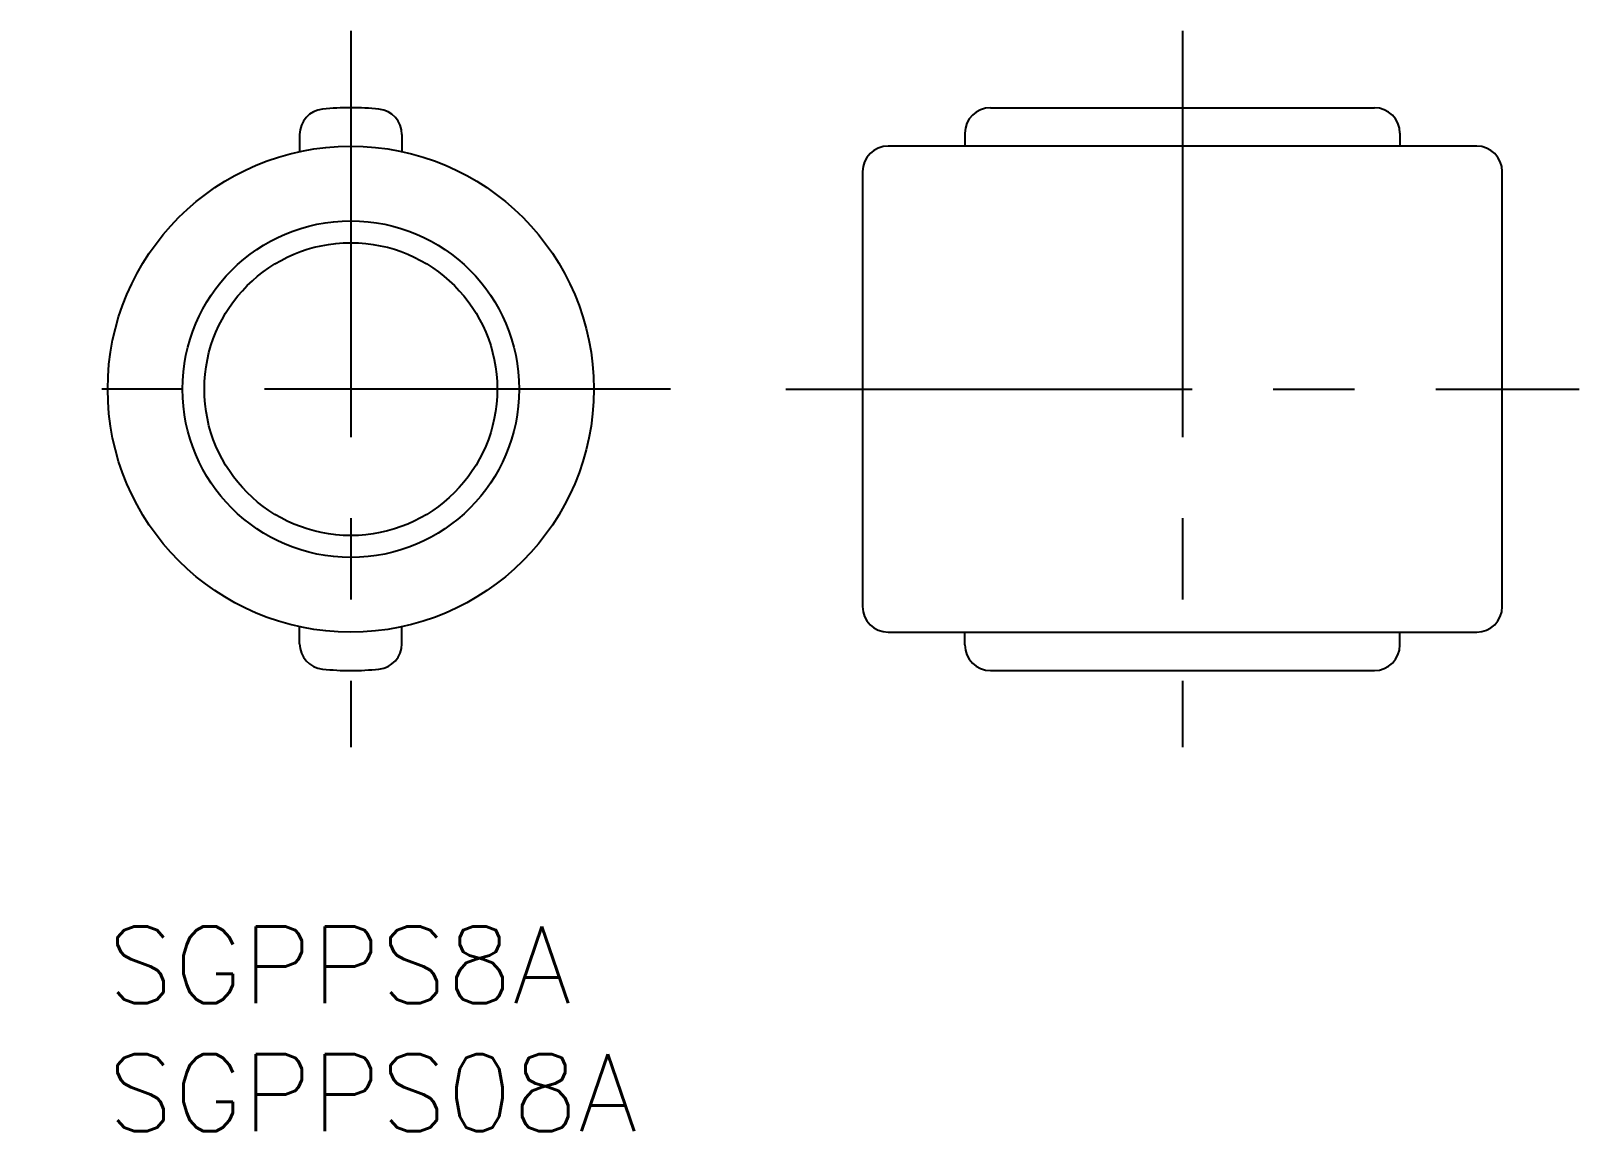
# Model space of a CAD drawing. Extents: x -3 to 57.5, y -8 to 35.
import ezdxf

# ---------------------------------------------------------------- set-up
doc = ezdxf.new("R2010")
doc.units = 0
doc.header["$LTSCALE"] = 0.5
doc.linetypes.add('CENTER', pattern=[50.8, 31.75, -6.35, 6.35, -6.35])
for name, color, linetype in [('MSM_CENTER', 1, 'CENTER'), ('MSM_CONTINUOUS', 7, 'CONTINUOUS'), ('MSM_NARROW', 5, 'CONTINUOUS'), ('MSM_PART_NUMBER', 7, 'CONTINUOUS')]:
    doc.layers.add(name, color=color, linetype=linetype)
doc.styles.get("Standard").update_dxf_attribs({"font": 'txt.shx', "height": 3, "bigfont": 'bigfont.shx'})

# ---------------------------------------------------------------- blocks, each defined once
blk = doc.blocks.new('*U4')
at = {"layer": 'MSM_PART_NUMBER'}
blk.add_text('SGPPS8A', height=3, dxfattribs=at).set_placement((0, -3))
blk = doc.blocks.new('*U5')
at = {"layer": 'MSM_PART_NUMBER'}
blk.add_text('SGPPS08A', height=3, dxfattribs=at).set_placement((0, -8))

msp = doc.modelspace()

# ---------------------------------------------------------------- linework, layer by layer
at = {"layer": 'MSM_CENTER'}
for p, q in [((9.5, 35), (9.5, 7)), ((42, 35), (42, 7)), ((22, 21), (-3, 21)), ((26.5, 21), (57.5, 21))]:
    msp.add_line(p, q, dxfattribs=at)
at = {"layer": 'MSM_CONTINUOUS'}
for p, q in [((34.5, 32), (49.5, 32)), ((7.5, 30.95), (7.5, 30.287)), ((11.5, 30.95), (11.5, 30.287)), ((33.5, 31), (33.5, 30.5)), ((50.5, 31), (50.5, 30.5)), ((53.5, 30.5), (30.5, 30.5)), ((29.5, 29.5), (29.5, 12.5)), ((54.5, 12.5), (54.5, 29.5)), ((7.5, 11.05), (7.5, 11.713)), ((11.5, 11.05), (11.5, 11.713)), ((30.5, 11.5), (53.5, 11.5)), ((33.5, 11), (33.5, 11.5)), ((50.5, 11), (50.5, 11.5)), ((34.5, 10), (49.5, 10))]:
    msp.add_line(p, q, dxfattribs=at)
for radius in [9.5, 5.723]:
    msp.add_circle((9.5, 21), radius, dxfattribs=at)
for centre, radius, start, end in [((8.5, 30.95), 1, 95.73917, 180), ((9.5, 21), 11, 84.26083, 95.73917), ((10.5, 30.95), 1, 0, 84.26083), ((34.5, 31), 1, 90, 180), ((49.5, 31), 1, 0, 90), ((30.5, 29.5), 1, 90, 180), ((53.5, 29.5), 1, 0, 90), ((30.5, 12.5), 1, 180, 270), ((53.5, 12.5), 1, 270, 0), ((8.5, 11.05), 1, 180, 264.26083), ((10.5, 11.05), 1, 275.73917, 360), ((34.5, 11), 1, 180, 270), ((49.5, 11), 1, 270, 360), ((9.5, 21), 11, 264.26083, 275.73917)]:
    msp.add_arc(centre, radius, start, end, dxfattribs=at)
at = {"layer": 'MSM_NARROW'}
msp.add_circle((9.5, 21), 6.579, dxfattribs=at)

# ---------------------------------------------------------------- block references
at = {"layer": 'MSM_CONTINUOUS'}
for name in ['*U4', '*U5']:
    msp.add_blockref(name, (0, 0), dxfattribs=at)

doc.saveas('drawing.dxf')
